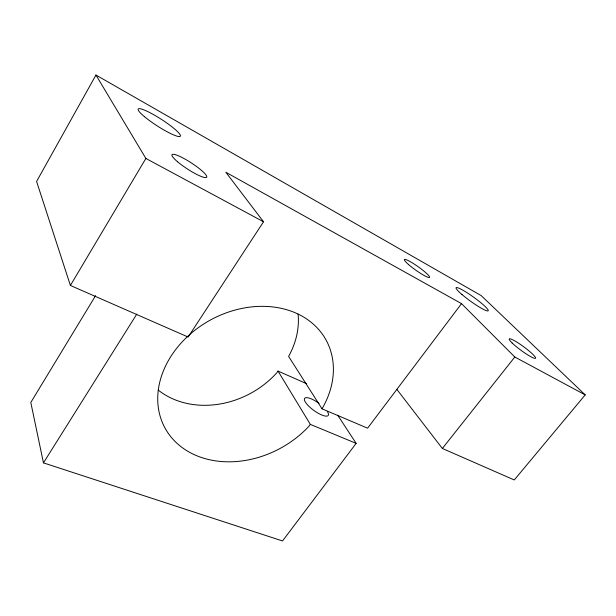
<?xml version="1.0" encoding="UTF-8"?>
<svg xmlns="http://www.w3.org/2000/svg" width="616" height="616" viewBox="0 0 616 616"><rect width="100%" height="100%" fill="white"/><g stroke="black" fill="none" stroke-linecap="round" stroke-linejoin="round"><path stroke-width="0.92" d="M585.2 394.895L481.204 295.611L95.95 75.037L36.59 181.458L70.401 285.47L188.134 337.037L263.525 221.768L225.818 172.234L461.523 303.634L514.814 357.01L585.2 394.895L514.268 479.964L442.357 448.471L396.858 389.381M70.401 285.47L145.876 158.443L95.95 75.037M95.588 295.657L30.8 402.471L43.451 462.87L282.528 540.963L356.14 443.358L337.699 415.184M43.451 462.87L136.806 314.083M306.629 383.714L278.016 371.078L276.792 372.819A84.353 70.286 -28.4 0 1 158.243 390.09M278.016 371.078L310.325 424.378L308.978 426.226A91.769 73.058 -28.6 0 1 163.533 425.156A91.769 73.058 -28.6 0 1 252.083 306.86A91.769 73.058 -28.6 0 1 322.006 408.816L367.59 428.182L461.523 303.634M442.357 448.471L514.814 357.01M310.325 424.378L356.14 443.358M145.876 158.443L263.525 221.768M322.006 408.816L288.604 356.402A84.353 70.286 -28.4 0 0 298.075 314.029M327.342 411.511A14.576 4.381 35.9 0 1 319.065 413.721A14.576 4.381 35.9 0 1 304.35 399.291A14.576 4.381 35.9 0 1 319.103 403.426M462.008 294.556A19.789 2.541 35.7 0 0 488.08 310.887A19.789 2.541 35.7 0 0 466.304 292.246A19.789 2.541 35.7 0 0 462.008 294.556M408.393 264.418A15.415 2.094 35.3 0 0 429.306 277.508A15.415 2.094 35.3 0 0 413.244 263.448A15.415 2.094 35.3 0 0 408.393 264.418M144.567 116.755A25.071 3.881 32.8 0 0 179.849 136.513A25.071 3.881 32.8 0 0 153.461 114.568A25.071 3.881 32.8 0 0 144.567 116.755M177.585 161.792A20.682 3.619 33 0 0 206.414 177.446A20.682 3.619 33 0 0 184.084 158.574A20.682 3.619 33 0 0 177.585 161.792M512.173 343.02A16.301 2.225 36.3 0 0 534.734 358.366A16.301 2.225 36.3 0 0 520.266 344.344A16.301 2.225 36.3 0 0 512.173 343.02"/></g></svg>
